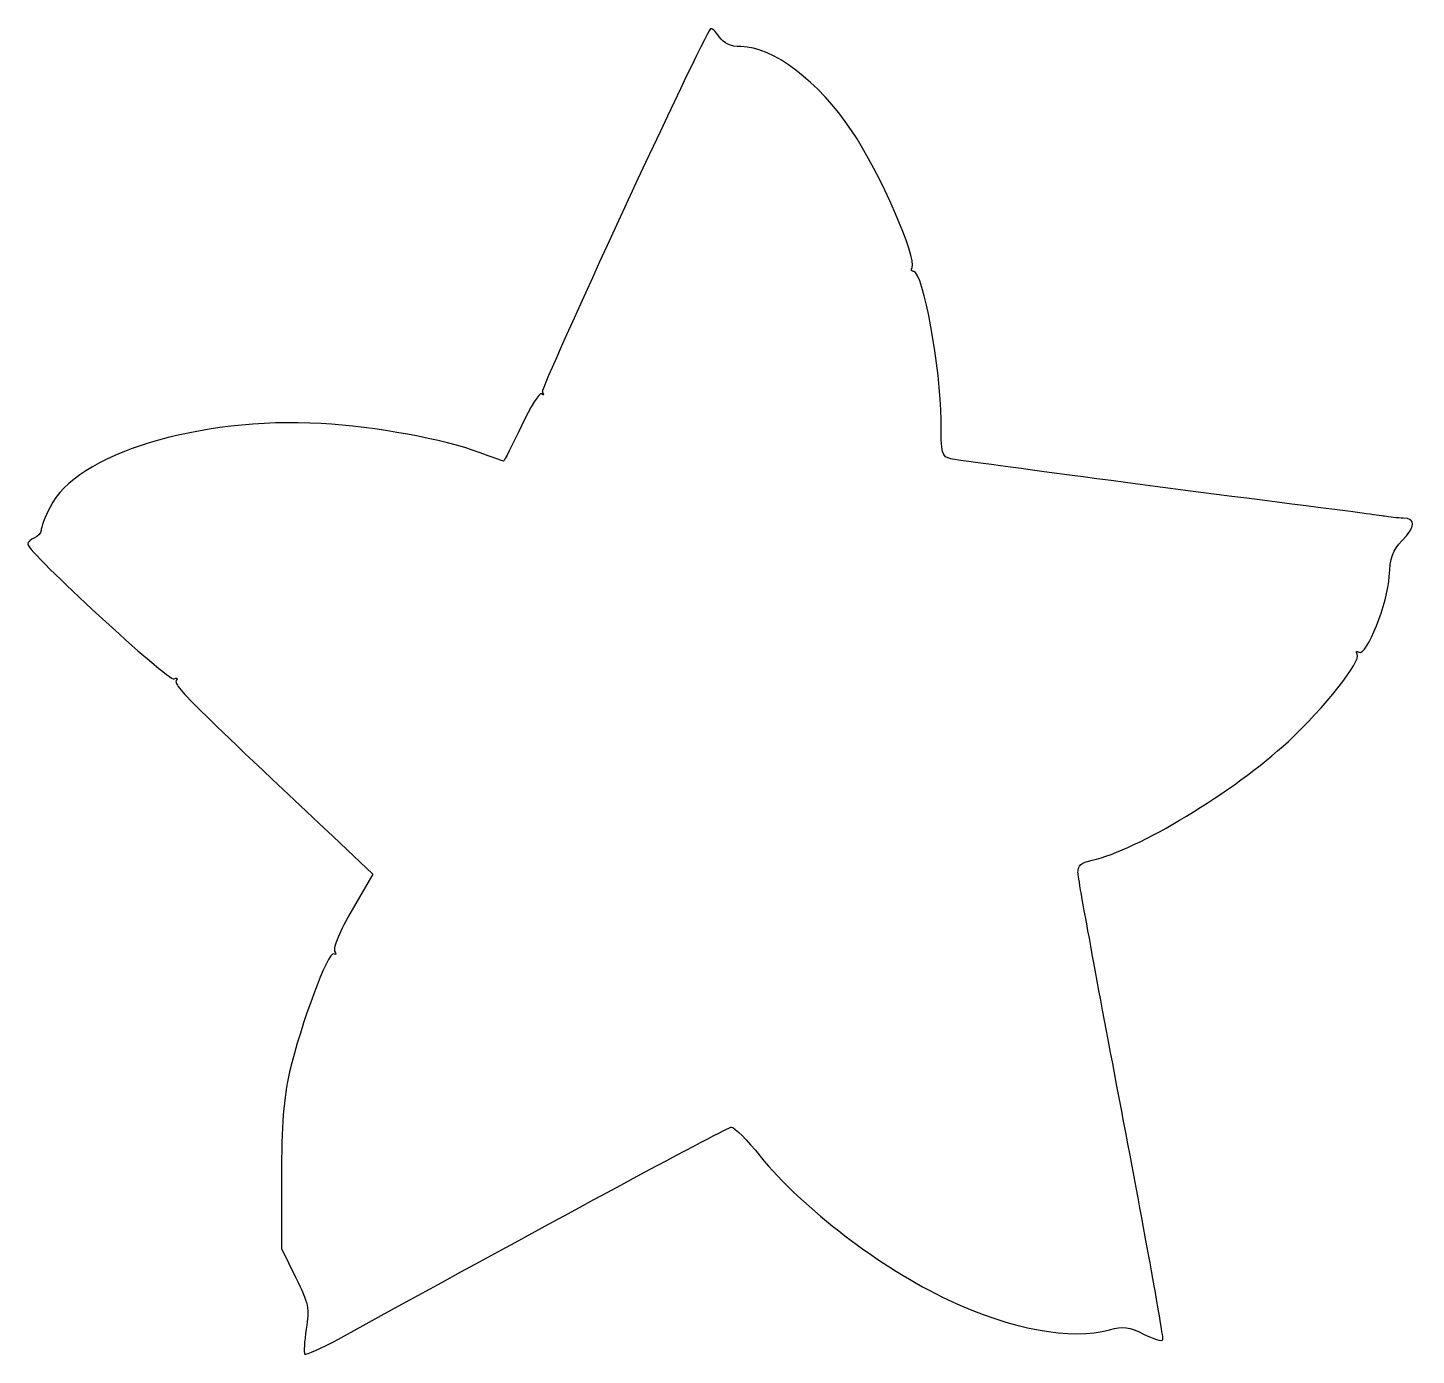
# Model space of a CAD drawing. Header units: centimetres. Extents: x -4.14 to 4.19, y -4.04 to 3.92.
import ezdxf

# ---------------------------------------------------------------- set-up
doc = ezdxf.new("R2010")
doc.units = ezdxf.units.CM
doc.header["$MEASUREMENT"] = 0
doc.layers.add('Layer 1', color=7, linetype='Continuous')

msp = doc.modelspace()

# ---------------------------------------------------------------- linework, layer by layer
at = {"layer": 'Layer 1'}
msp.add_open_spline([(-2.47903, -4.03413), (-2.48632, -4.02684), (-2.48255, -3.95927), (-2.47064, -3.88398), (-2.47064, -3.88398), (-2.45104, -3.75999), (-2.45704, -3.73076), (-2.53419, -3.57397), (-2.53419, -3.57397), (-2.53419, -3.57397), (-2.61938, -3.40086), (-2.61938, -3.40086), (-2.61938, -3.40086), (-2.61938, -3.40086), (-2.61938, -2.97705), (-2.61938, -2.97705), (-2.61938, -2.97705), (-2.61938, -2.65759), (-2.60727, -2.50111), (-2.57021, -2.34156), (-2.57021, -2.34156), (-2.5044, -2.05824), (-2.33855, -1.6127), (-2.30631, -1.63263), (-2.30631, -1.63263), (-2.2915, -1.64178), (-2.28897, -1.63484), (-2.30038, -1.61637), (-2.30038, -1.61637), (-2.31204, -1.59751), (-2.26854, -1.49507), (-2.19546, -1.3693), (-2.19546, -1.3693), (-2.19546, -1.3693), (-2.07062, -1.15444), (-2.07062, -1.15444), (-2.07062, -1.15444), (-2.07062, -1.15444), (-2.22594, -1.00832), (-2.22594, -1.00832), (-2.22594, -1.00832), (-3.17046, -0.1197), (-3.26838, -0.02266), (-3.25021, 0.00674), (-3.25021, 0.00674), (-3.24021, 0.02292), (-3.2456, 0.02683), (-3.26305, 0.01604), (-3.26305, 0.01604), (-3.29339, -0.00271), (-4.14073, 0.77764), (-4.14073, 0.82432), (-4.14073, 0.82432), (-4.14073, 0.83753), (-4.12287, 0.85518), (-4.10104, 0.86356), (-4.10104, 0.86356), (-4.07921, 0.87193), (-4.06135, 0.89161), (-4.06135, 0.90729), (-4.06135, 0.90729), (-4.06135, 0.92297), (-4.037, 0.9861), (-4.00724, 1.04758), (-4.00724, 1.04758), (-3.85452, 1.36305), (-3.11627, 1.59049), (-2.38125, 1.5485), (-2.38125, 1.5485), (-2.05673, 1.52997), (-1.64072, 1.45379), (-1.43313, 1.37489), (-1.43313, 1.37489), (-1.35796, 1.34632), (-1.29276, 1.32294), (-1.28823, 1.32293), (-1.28823, 1.32293), (-1.2837, 1.32292), (-1.23518, 1.41826), (-1.18041, 1.5348), (-1.18041, 1.5348), (-1.12563, 1.65133), (-1.07087, 1.73765), (-1.05872, 1.72662), (-1.05872, 1.72662), (-1.04656, 1.71559), (-1.04464, 1.72056), (-1.05444, 1.73767), (-1.05444, 1.73767), (-1.06844, 1.76211), (-0.09608, 3.86312), (-0.04638, 3.91583), (-0.04638, 3.91583), (-0.03952, 3.92311), (-0.01589, 3.90227), (0.00612, 3.86953), (0.00612, 3.86953), (0.03454, 3.82725), (0.0723, 3.81), (0.1364, 3.81), (0.1364, 3.81), (0.32724, 3.81), (0.6038, 3.60043), (0.79978, 3.30729), (0.79978, 3.30729), (0.97004, 3.05262), (1.1962, 2.53892), (1.16225, 2.48398), (1.16225, 2.48398), (1.15431, 2.47113), (1.15914, 2.46063), (1.17298, 2.46063), (1.17298, 2.46063), (1.22857, 2.46063), (1.33615, 1.87336), (1.33615, 1.56992), (1.33615, 1.56992), (1.33615, 1.36387), (1.3398, 1.34956), (1.39568, 1.33696), (1.39568, 1.33696), (1.44857, 1.32503), (2.71624, 1.15717), (3.61156, 1.04353), (3.61156, 1.04353), (3.79346, 1.02045), (3.9661, 0.99736), (3.99521, 0.99222), (3.99521, 0.99222), (4.02431, 0.98709), (4.07491, 0.98201), (4.10766, 0.98092), (4.10766, 0.98092), (4.1859, 0.97834), (4.18296, 0.93217), (4.09898, 0.84451), (4.09898, 0.84451), (4.04567, 0.78887), (4.02931, 0.74231), (4.0241, 0.6314), (4.0241, 0.6314), (4.01669, 0.4735), (3.88691, 0.14898), (3.84222, 0.17659), (3.84222, 0.17659), (3.82728, 0.18583), (3.82283, 0.1808), (3.83234, 0.16542), (3.83234, 0.16542), (3.85799, 0.12391), (3.63568, -0.15792), (3.41915, -0.3584), (3.41915, -0.3584), (3.09181, -0.66147), (2.50957, -1.01389), (2.24234, -1.07071), (2.24234, -1.07071), (2.1769, -1.08463), (2.15658, -1.10272), (2.15729, -1.14643), (2.15729, -1.14643), (2.1578, -1.17801), (2.27503, -1.81703), (2.4178, -2.56646), (2.4178, -2.56646), (2.56057, -3.31589), (2.67261, -3.9379), (2.66678, -3.94871), (2.66678, -3.94871), (2.66095, -3.95952), (2.6088, -3.94418), (2.55089, -3.91464), (2.55089, -3.91464), (2.46288, -3.86974), (2.42947, -3.86541), (2.34728, -3.88823), (2.34728, -3.88823), (2.11446, -3.95289), (1.75967, -3.88703), (1.37841, -3.70836), (1.37841, -3.70836), (0.9777, -3.52059), (0.50479, -3.1591), (0.25162, -2.84706), (0.25162, -2.84706), (0.17363, -2.75094), (0.09621, -2.67229), (0.07958, -2.67229), (0.07958, -2.67229), (0.05514, -2.67229), (-0.87842, -3.17598), (-2.278, -3.94429), (-2.278, -3.94429), (-2.38128, -4.00099), (-2.47175, -4.04141), (-2.47903, -4.03413)], degree=3, knots=[0, 0, 0, 0, 0.02, 0.02, 0.02, 0.02, 0.04, 0.04, 0.04, 0.04, 0.06, 0.06, 0.06, 0.06, 0.08, 0.08, 0.08, 0.08, 0.1, 0.1, 0.1, 0.1, 0.12, 0.12, 0.12, 0.12, 0.14, 0.14, 0.14, 0.14, 0.16, 0.16, 0.16, 0.16, 0.18, 0.18, 0.18, 0.18, 0.2, 0.2, 0.2, 0.2, 0.22, 0.22, 0.22, 0.22, 0.24, 0.24, 0.24, 0.24, 0.26, 0.26, 0.26, 0.26, 0.28, 0.28, 0.28, 0.28, 0.3, 0.3, 0.3, 0.3, 0.32, 0.32, 0.32, 0.32, 0.34, 0.34, 0.34, 0.34, 0.36, 0.36, 0.36, 0.36, 0.38, 0.38, 0.38, 0.38, 0.4, 0.4, 0.4, 0.4, 0.42, 0.42, 0.42, 0.42, 0.44, 0.44, 0.44, 0.44, 0.46, 0.46, 0.46, 0.46, 0.48, 0.48, 0.48, 0.48, 0.5, 0.5, 0.5, 0.5, 0.52, 0.52, 0.52, 0.52, 0.54, 0.54, 0.54, 0.54, 0.56, 0.56, 0.56, 0.56, 0.58, 0.58, 0.58, 0.58, 0.6, 0.6, 0.6, 0.6, 0.62, 0.62, 0.62, 0.62, 0.64, 0.64, 0.64, 0.64, 0.66, 0.66, 0.66, 0.66, 0.68, 0.68, 0.68, 0.68, 0.7, 0.7, 0.7, 0.7, 0.72, 0.72, 0.72, 0.72, 0.74, 0.74, 0.74, 0.74, 0.76, 0.76, 0.76, 0.76, 0.78, 0.78, 0.78, 0.78, 0.8, 0.8, 0.8, 0.8, 0.82, 0.82, 0.82, 0.82, 0.84, 0.84, 0.84, 0.84, 0.86, 0.86, 0.86, 0.86, 0.88, 0.88, 0.88, 0.88, 0.9, 0.9, 0.9, 0.9, 0.92, 0.92, 0.92, 0.92, 0.94, 0.94, 0.94, 0.94, 0.96, 0.96, 0.96, 0.96, 1, 1, 1, 1], dxfattribs=at)

doc.saveas('drawing.dxf')
